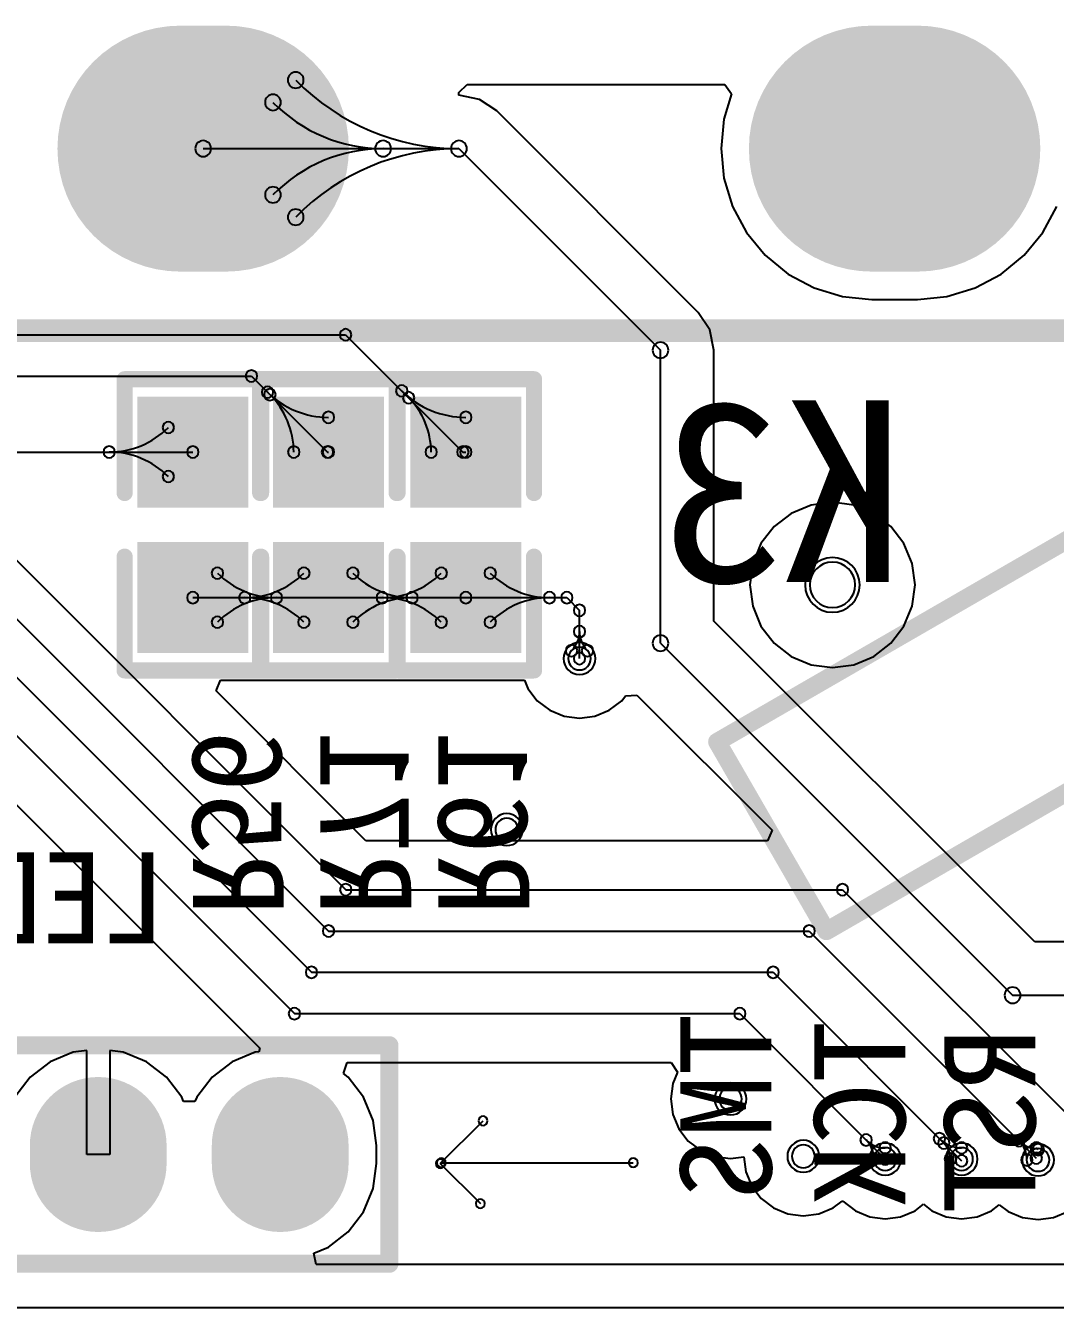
# Model space of a CAD drawing. Header units: inches. Extents: x 32166 to 34772, y 2386 to 4229.
# Drawn here: x 33752.3 to 33801.1, y 3073.3 to 3134.2 of the extents above; entities that cross this region are included whole.
import ezdxf

# ---------------------------------------------------------------- set-up
doc = ezdxf.new("R2010")
doc.units = ezdxf.units.IN
doc.header["$LTSCALE"] = 0.64311
doc.header["$MEASUREMENT"] = 0
for name, color, linetype in [('BOTTOMLAYER', 5, 'CONTINUOUS'), ('BOTTOMOVERLAY', 54, 'CONTINUOUS'), ('BOTTOMPASTE', 16, 'CONTINUOUS'), ('BOTTOMSOLDER', 6, 'CONTINUOUS'), ('KEEPOUTLAYER', 6, 'CONTINUOUS'), ('MULTILAYER', 9, 'CONTINUOUS')]:
    doc.layers.add(name, color=color, linetype=linetype)
doc.styles.get("Standard").update_dxf_attribs({"font": 'txt', "width": 0.8})

msp = doc.modelspace()

# ---------------------------------------------------------------- linework, layer by layer
at = {"layer": 'BOTTOMLAYER'}
for p, q in [((33772.828, 3131.003), (33773.216, 3131.391)), ((33772.828, 3130.877), (33772.828, 3131.003)), ((33773.216, 3131.391), (33785.448, 3131.391)), ((33785.774, 3130.951), (33785.408, 3129.742)), ((33785.448, 3131.391), (33785.774, 3130.951)), ((33773.798, 3130.684), (33772.828, 3130.877)), ((33774.619, 3130.135), (33773.798, 3130.684)), ((33784.187, 3120.568), (33774.619, 3130.135)), ((33785.408, 3129.742), (33785.27, 3128.344)), ((33760.68, 3128.344), (33772.828, 3128.344)), ((33772.828, 3128.344), (33782.396, 3118.777)), ((33785.27, 3128.344), (33785.408, 3126.947)), ((33785.408, 3126.947), (33785.815, 3125.604)), ((33785.815, 3125.604), (33786.477, 3124.365)), ((33800.548, 3124.365), (33801.21, 3125.604)), ((33786.477, 3124.365), (33787.368, 3123.28)), ((33799.657, 3123.28), (33800.548, 3124.365)), ((33787.368, 3123.28), (33788.453, 3122.389)), ((33798.572, 3122.389), (33799.657, 3123.28)), ((33788.453, 3122.389), (33789.692, 3121.727)), ((33797.333, 3121.727), (33798.572, 3122.389)), ((33789.692, 3121.727), (33791.035, 3121.32)), ((33791.035, 3121.32), (33792.433, 3121.182)), ((33792.433, 3121.182), (33794.593, 3121.182)), ((33794.593, 3121.182), (33795.99, 3121.32)), ((33795.99, 3121.32), (33797.333, 3121.727)), ((33784.736, 3119.746), (33784.187, 3120.568)), ((33748.531, 3119.507), (33767.446, 3119.507)), ((33767.446, 3119.507), (33773.015, 3113.939)), ((33784.929, 3118.777), (33784.736, 3119.746)), ((33782.396, 3104.866), (33782.396, 3118.777)), ((33784.929, 3105.915), (33784.929, 3118.777)), ((33738.665, 3117.546), (33762.971, 3117.546)), ((33762.971, 3117.546), (33766.578, 3113.939)), ((33734.198, 3113.939), (33760.191, 3113.939)), ((33766.578, 3113.939), (33766.628, 3113.939)), ((33773.015, 3113.939), (33773.151, 3113.939)), ((33748.631, 3111.977), (33767.449, 3093.159)), ((33789.546, 3111.419), (33788.6, 3111.027)), ((33790.561, 3111.553), (33789.546, 3111.419)), ((33791.576, 3111.419), (33790.561, 3111.553)), ((33792.521, 3111.027), (33791.576, 3111.419)), ((33788.6, 3111.027), (33787.788, 3110.404)), ((33793.334, 3110.404), (33792.521, 3111.027)), ((33787.788, 3110.404), (33787.165, 3109.592)), ((33793.957, 3109.592), (33793.334, 3110.404)), ((33747.818, 3110.016), (33766.636, 3091.198)), ((33787.165, 3109.592), (33786.773, 3108.646)), ((33794.349, 3108.646), (33793.957, 3109.592)), ((33786.773, 3108.646), (33786.639, 3107.631)), ((33794.482, 3107.631), (33794.349, 3108.646)), ((33747.006, 3108.055), (33765.824, 3089.237)), ((33786.639, 3107.631), (33786.773, 3106.616)), ((33794.349, 3106.616), (33794.482, 3107.631)), ((33760.191, 3107.027), (33773.151, 3107.027)), ((33773.151, 3107.027), (33777.946, 3107.027)), ((33777.946, 3107.027), (33778.551, 3106.422)), ((33786.773, 3106.616), (33787.165, 3105.671)), ((33793.957, 3105.671), (33794.349, 3106.616)), ((33746.194, 3106.093), (33765.012, 3087.276)), ((33778.551, 3104.133), (33778.551, 3106.422)), ((33800.163, 3090.681), (33784.929, 3105.915)), ((33787.165, 3105.671), (33787.788, 3104.858)), ((33793.334, 3104.858), (33793.957, 3105.671)), ((33782.396, 3104.866), (33799.114, 3088.148)), ((33787.788, 3104.858), (33788.6, 3104.235)), ((33792.521, 3104.235), (33793.334, 3104.858)), ((33788.6, 3104.235), (33789.546, 3103.843)), ((33791.576, 3103.843), (33792.521, 3104.235)), ((33745.232, 3103.772), (33763.37, 3085.634)), ((33789.546, 3103.843), (33790.561, 3103.71)), ((33790.561, 3103.71), (33791.576, 3103.843)), ((33761.294, 3102.597), (33761.504, 3103.104)), ((33761.504, 3103.104), (33769.229, 3103.104)), ((33769.229, 3103.104), (33769.229, 3103.104)), ((33769.229, 3103.104), (33775.936, 3103.104)), ((33775.936, 3103.104), (33776.097, 3102.716)), ((33768.41, 3095.481), (33761.294, 3102.597)), ((33776.097, 3102.716), (33776.547, 3102.129)), ((33780.553, 3102.129), (33780.733, 3102.364)), ((33780.733, 3102.364), (33781.28, 3102.4)), ((33781.28, 3102.4), (33787.693, 3095.987)), ((33776.547, 3102.129), (33777.134, 3101.679)), ((33779.966, 3101.679), (33780.553, 3102.129)), ((33777.134, 3101.679), (33777.817, 3101.396)), ((33777.817, 3101.396), (33778.55, 3101.3)), ((33778.55, 3101.3), (33779.283, 3101.396)), ((33779.283, 3101.396), (33779.966, 3101.679)), ((33787.693, 3095.987), (33787.483, 3095.481)), ((33787.483, 3095.481), (33768.41, 3095.481)), ((33767.449, 3093.159), (33791.036, 3093.159)), ((33791.036, 3093.159), (33803.866, 3080.329)), ((33766.636, 3091.198), (33789.454, 3091.198)), ((33789.454, 3091.198), (33800.238, 3080.414)), ((33825.755, 3090.681), (33800.163, 3090.681)), ((33765.824, 3089.237), (33787.743, 3089.237)), ((33787.743, 3089.237), (33796.694, 3080.286)), ((33799.114, 3088.148), (33826.978, 3088.148)), ((33765.012, 3087.276), (33786.162, 3087.276)), ((33786.162, 3087.276), (33793.065, 3080.372)), ((33754.514, 3085.439), (33753.411, 3084.982)), ((33755.15, 3085.523), (33754.514, 3085.439)), ((33755.15, 3080.587), (33755.15, 3085.523)), ((33756.882, 3085.439), (33756.247, 3085.523)), ((33756.247, 3085.523), (33756.247, 3080.587)), ((33757.986, 3084.982), (33756.882, 3085.439)), ((33763.154, 3085.439), (33762.051, 3084.982)), ((33763.33, 3085.463), (33763.154, 3085.439)), ((33763.37, 3085.634), (33763.33, 3085.463)), ((33753.411, 3084.982), (33752.463, 3084.255)), ((33758.933, 3084.255), (33757.986, 3084.982)), ((33762.051, 3084.982), (33761.103, 3084.255)), ((33767.34, 3084.435), (33767.516, 3084.954)), ((33767.516, 3084.954), (33782.904, 3084.954)), ((33782.904, 3084.954), (33783.209, 3084.498)), ((33752.463, 3084.255), (33751.736, 3083.308)), ((33759.661, 3083.308), (33758.933, 3084.255)), ((33761.103, 3084.255), (33760.376, 3083.308)), ((33767.573, 3084.255), (33767.34, 3084.435)), ((33768.301, 3083.308), (33767.573, 3084.255)), ((33783.209, 3084.498), (33782.985, 3083.957)), ((33782.985, 3083.957), (33782.888, 3083.224)), ((33759.744, 3083.106), (33759.661, 3083.308)), ((33760.293, 3083.106), (33759.744, 3083.106)), ((33760.376, 3083.308), (33760.293, 3083.106)), ((33768.758, 3082.204), (33768.301, 3083.308)), ((33782.888, 3083.224), (33782.985, 3082.491)), ((33782.985, 3082.491), (33783.268, 3081.808)), ((33768.913, 3081.02), (33768.758, 3082.204)), ((33783.268, 3081.808), (33783.718, 3081.221)), ((33768.913, 3080.156), (33768.913, 3081.02)), ((33783.718, 3081.221), (33784.304, 3080.771)), ((33756.247, 3080.587), (33755.15, 3080.587)), ((33784.304, 3080.771), (33784.987, 3080.488)), ((33784.987, 3080.488), (33785.721, 3080.391)), ((33785.721, 3080.391), (33786.35, 3080.474)), ((33786.35, 3080.474), (33786.443, 3079.769)), ((33800.238, 3080.903), (33800.323, 3080.818)), ((33768.758, 3078.972), (33768.913, 3080.156)), ((33786.443, 3079.769), (33786.726, 3079.086)), ((33768.301, 3077.869), (33768.758, 3078.972)), ((33786.726, 3079.086), (33787.176, 3078.499)), ((33787.176, 3078.499), (33787.762, 3078.049)), ((33787.762, 3078.049), (33788.445, 3077.766)), ((33789.911, 3077.766), (33790.594, 3078.049)), ((33790.594, 3078.049), (33791.019, 3078.375)), ((33791.019, 3078.375), (33791.062, 3078.369)), ((33791.062, 3078.369), (33791.649, 3077.919)), ((33794.481, 3077.919), (33794.88, 3078.225)), ((33794.88, 3078.225), (33795.278, 3077.919)), ((33798.11, 3077.919), (33798.48, 3078.203)), ((33798.48, 3078.203), (33798.907, 3077.876)), ((33767.573, 3076.921), (33768.301, 3077.869)), ((33788.445, 3077.766), (33789.178, 3077.67)), ((33789.178, 3077.67), (33789.911, 3077.766)), ((33791.649, 3077.919), (33792.332, 3077.636)), ((33792.332, 3077.636), (33793.065, 3077.54)), ((33793.065, 3077.54), (33793.798, 3077.636)), ((33793.798, 3077.636), (33794.481, 3077.919)), ((33795.278, 3077.919), (33795.961, 3077.636)), ((33795.961, 3077.636), (33796.694, 3077.54)), ((33796.694, 3077.54), (33797.427, 3077.636)), ((33797.427, 3077.636), (33798.11, 3077.919)), ((33798.907, 3077.876), (33799.59, 3077.593)), ((33799.59, 3077.593), (33800.323, 3077.497)), ((33800.323, 3077.497), (33801.056, 3077.593)), ((33801.056, 3077.593), (33801.739, 3077.876)), ((33766.626, 3076.194), (33767.573, 3076.921)), ((33765.941, 3075.91), (33766.626, 3076.194)), ((33766.048, 3075.372), (33765.941, 3075.91)), ((33852.207, 3075.372), (33766.048, 3075.372))]:
    msp.add_line(p, q, dxfattribs=at)
for points, const_width in [([(33759.6, 3128.344), (33761.76, 3128.344)], 10.8), ([(33792.433, 3128.344), (33794.593, 3128.344)], 10.8), ([(33755.698, 3081.02), (33755.698, 3080.156)], 5.616), ([(33764.338, 3081.02), (33764.338, 3080.156)], 5.616)]:
    msp.add_lwpolyline(points, dxfattribs=dict(at, const_width=const_width))
for points, const_width in [([(33762.3, 3128.344, 1), (33756.9, 3128.344, 1)], 5.4), ([(33764.46, 3128.344, 1), (33759.06, 3128.344, 1)], 5.4), ([(33795.133, 3128.344, 1), (33789.733, 3128.344, 1)], 5.4), ([(33797.293, 3128.344, 1), (33791.893, 3128.344, 1)], 5.4), ([(33757.102, 3081.02, 1), (33754.294, 3081.02, 1)], 2.808), ([(33765.742, 3081.02, 1), (33762.934, 3081.02, 1)], 2.808), ([(33757.102, 3080.156, 1), (33754.294, 3080.156, 1)], 2.808), ([(33765.742, 3080.156, 1), (33762.934, 3080.156, 1)], 2.808)]:
    msp.add_lwpolyline(points, format="xyb", close=True, dxfattribs=dict(at, const_width=const_width))
for centre, radius, start, end in [((33765.074, 3131.598), 0.378, 0, 180), ((33765.074, 3131.598), 0.378, 0, 180), ((33765.074, 3131.598), 0.378, 180, 0), ((33765.074, 3131.598), 0.378, 180, 0), ((33772.828, 3139.21), 10.866, 224.47299, 269.99999), ((33772.828, 3139.21), 10.866, 224.47299, 269.99999), ((33763.995, 3130.539), 0.378, 0, 180), ((33763.995, 3130.539), 0.378, 0, 180), ((33763.995, 3130.539), 0.378, 180, 0), ((33763.995, 3130.539), 0.378, 180, 0), ((33769.225, 3135.672), 7.328, 224.47303, 270.00003), ((33769.225, 3135.672), 7.328, 224.47303, 270.00003), ((33760.68, 3128.344), 0.378, 0, 180), ((33769.225, 3128.344), 0.378, 0, 180), ((33769.225, 3128.344), 0.378, 0, 180), ((33769.225, 3128.344), 0.378, 0, 180), ((33769.225, 3128.344), 0.378, 0, 180), ((33772.828, 3128.344), 0.378, 0, 180), ((33772.828, 3128.344), 0.378, 0, 180), ((33772.828, 3128.344), 0.378, 0, 180), ((33772.828, 3128.344), 0.378, 0, 180), ((33772.828, 3128.344), 0.378, 0, 180), ((33772.828, 3128.344), 0.378, 0, 180), ((33760.68, 3128.344), 0.378, 180, 0), ((33769.225, 3121.016), 7.328, 89.99997, 135.52697), ((33769.225, 3121.016), 7.328, 89.99997, 135.52697), ((33772.828, 3117.479), 10.866, 90.00001, 135.52701), ((33772.828, 3117.479), 10.866, 90.00001, 135.52701), ((33769.225, 3128.344), 0.378, 180, 0), ((33769.225, 3128.344), 0.378, 180, 0), ((33769.225, 3128.344), 0.378, 180, 0), ((33769.225, 3128.344), 0.378, 180, 0), ((33772.828, 3128.344), 0.378, 180, 0), ((33772.828, 3128.344), 0.378, 180, 0), ((33772.828, 3128.344), 0.378, 180, 0), ((33772.828, 3128.344), 0.378, 180, 0), ((33772.828, 3128.344), 0.378, 180, 0), ((33772.828, 3128.344), 0.378, 180, 0), ((33763.995, 3126.15), 0.378, 0, 180), ((33763.995, 3126.15), 0.378, 0, 180), ((33763.995, 3126.15), 0.378, 180, 0), ((33763.995, 3126.15), 0.378, 180, 0), ((33765.074, 3125.091), 0.378, 0, 180), ((33765.074, 3125.091), 0.378, 0, 180), ((33765.074, 3125.091), 0.378, 180, 0), ((33765.074, 3125.091), 0.378, 180, 0), ((33767.446, 3119.507), 0.274, 0, 180), ((33767.446, 3119.507), 0.274, 0, 180), ((33767.446, 3119.507), 0.274, 180, 0), ((33767.446, 3119.507), 0.274, 180, 0), ((33782.396, 3118.777), 0.378, 0, 180), ((33782.396, 3118.777), 0.378, 0, 180), ((33782.396, 3118.777), 0.378, 180, 0), ((33782.396, 3118.777), 0.378, 180, 0), ((33762.971, 3117.546), 0.274, 0, 180), ((33762.971, 3117.546), 0.274, 0, 180), ((33762.971, 3117.546), 0.274, 180, 0), ((33762.971, 3117.546), 0.274, 180, 0), ((33763.733, 3116.784), 0.274, 0, 180), ((33763.733, 3116.784), 0.274, 0, 180), ((33763.853, 3116.663), 0.274, 0, 180), ((33763.853, 3116.663), 0.274, 0, 180), ((33770.109, 3116.845), 0.274, 0, 180), ((33770.109, 3116.845), 0.274, 0, 180), ((33763.733, 3116.784), 0.274, 180, 0), ((33763.733, 3116.784), 0.274, 180, 0), ((33763.853, 3116.663), 0.274, 180, 0), ((33763.853, 3116.663), 0.274, 180, 0), ((33766.628, 3119.679), 4.094, 224.99988, 269.99988), ((33766.628, 3119.679), 4.094, 224.99988, 269.99988), ((33761.129, 3113.939), 3.853, 359.99987, 44.99987), ((33761.129, 3113.939), 3.853, 359.99987, 44.99987), ((33770.109, 3116.845), 0.274, 180, 0), ((33770.109, 3116.845), 0.274, 180, 0), ((33773.151, 3119.887), 4.303, 225.00001, 270.00001), ((33773.151, 3119.887), 4.303, 225.00001, 270.00001), ((33770.438, 3116.516), 0.274, 0, 180), ((33770.438, 3116.516), 0.274, 0, 180), ((33770.438, 3116.516), 0.274, 180, 0), ((33770.438, 3116.516), 0.274, 180, 0), ((33767.861, 3113.939), 3.644, 0.00001, 45.00001), ((33767.861, 3113.939), 3.644, 0.00001, 45.00001), ((33766.628, 3115.584), 0.274, 0, 180), ((33766.628, 3115.584), 0.274, 0, 180), ((33773.151, 3115.584), 0.274, 0, 180), ((33773.151, 3115.584), 0.274, 0, 180), ((33756.217, 3117.912), 3.974, 270, 315), ((33756.217, 3117.912), 3.974, 270, 315), ((33759.027, 3115.102), 0.274, 0, 180), ((33759.027, 3115.102), 0.274, 0, 180), ((33759.027, 3115.102), 0.274, 180, 0), ((33759.027, 3115.102), 0.274, 180, 0), ((33766.628, 3115.584), 0.274, 180, 0), ((33766.628, 3115.584), 0.274, 180, 0), ((33773.151, 3115.584), 0.274, 180, 0), ((33773.151, 3115.584), 0.274, 180, 0), ((33756.217, 3113.939), 0.274, 0, 180), ((33756.217, 3113.939), 0.274, 0, 180), ((33756.217, 3113.939), 0.274, 0, 180), ((33756.217, 3113.939), 0.274, 0, 180), ((33756.217, 3113.939), 0.274, 180, 0), ((33756.217, 3113.939), 0.274, 180, 0), ((33756.217, 3113.939), 0.274, 180, 0), ((33756.217, 3113.939), 0.274, 180, 0), ((33756.217, 3109.965), 3.974, 45, 90), ((33756.217, 3109.965), 3.974, 45, 90), ((33760.191, 3113.939), 0.274, 0, 180), ((33760.191, 3113.939), 0.274, 180, 0), ((33764.982, 3113.939), 0.274, 0, 180), ((33764.982, 3113.939), 0.274, 0, 180), ((33764.982, 3113.939), 0.274, 180, 0), ((33764.982, 3113.939), 0.274, 180, 0), ((33766.578, 3113.939), 0.274, 0, 180), ((33766.578, 3113.939), 0.274, 0, 180), ((33766.578, 3113.939), 0.274, 180, 0), ((33766.578, 3113.939), 0.274, 180, 0), ((33766.628, 3113.939), 0.274, 0, 180), ((33766.628, 3113.939), 0.274, 180, 0), ((33771.505, 3113.939), 0.274, 0, 180), ((33771.505, 3113.939), 0.274, 0, 180), ((33771.505, 3113.939), 0.274, 180, 0), ((33771.505, 3113.939), 0.274, 180, 0), ((33773.015, 3113.939), 0.274, 0, 180), ((33773.015, 3113.939), 0.274, 0, 180), ((33773.015, 3113.939), 0.274, 180, 0), ((33773.015, 3113.939), 0.274, 180, 0), ((33773.151, 3113.939), 0.274, 0, 180), ((33773.151, 3113.939), 0.274, 180, 0), ((33759.027, 3112.775), 0.274, 0, 180), ((33759.027, 3112.775), 0.274, 0, 180), ((33759.027, 3112.775), 0.274, 180, 0), ((33759.027, 3112.775), 0.274, 180, 0), ((33761.355, 3108.19), 0.274, 0, 180), ((33761.355, 3108.19), 0.274, 0, 180), ((33765.464, 3108.19), 0.274, 0, 180), ((33765.464, 3108.19), 0.274, 0, 180), ((33767.792, 3108.19), 0.274, 0, 180), ((33767.792, 3108.19), 0.274, 0, 180), ((33771.987, 3108.19), 0.274, 0, 180), ((33771.987, 3108.19), 0.274, 0, 180), ((33774.315, 3108.19), 0.274, 0, 180), ((33774.315, 3108.19), 0.274, 0, 180), ((33790.561, 3107.631), 1.08, 0, 180), ((33761.355, 3108.19), 0.274, 180, 0), ((33761.355, 3108.19), 0.274, 180, 0), ((33764.165, 3111), 3.974, 224.99997, 269.99997), ((33764.165, 3111), 3.974, 224.99997, 269.99997), ((33762.654, 3111), 3.974, 270.00008, 315.00008), ((33762.654, 3111), 3.974, 270.00008, 315.00008), ((33765.464, 3108.19), 0.274, 180, 0), ((33765.464, 3108.19), 0.274, 180, 0), ((33767.792, 3108.19), 0.274, 180, 0), ((33767.792, 3108.19), 0.274, 180, 0), ((33770.601, 3111), 3.974, 224.99992, 269.99992), ((33770.601, 3111), 3.974, 224.99992, 269.99992), ((33769.178, 3111), 3.974, 270, 315), ((33769.178, 3111), 3.974, 270, 315), ((33771.987, 3108.19), 0.274, 180, 0), ((33771.987, 3108.19), 0.274, 180, 0), ((33774.315, 3108.19), 0.274, 180, 0), ((33774.315, 3108.19), 0.274, 180, 0), ((33777.125, 3111), 3.974, 225, 270), ((33777.125, 3111), 3.974, 225, 270), ((33760.191, 3107.027), 0.274, 0, 180), ((33762.654, 3107.027), 0.274, 0, 180), ((33762.654, 3107.027), 0.274, 0, 180), ((33762.654, 3107.027), 0.274, 0, 180), ((33762.654, 3107.027), 0.274, 0, 180), ((33764.165, 3107.027), 0.274, 0, 180), ((33764.165, 3107.027), 0.274, 0, 180), ((33764.165, 3107.027), 0.274, 0, 180), ((33764.165, 3107.027), 0.274, 0, 180), ((33769.178, 3107.027), 0.274, 0, 180), ((33769.178, 3107.027), 0.274, 0, 180), ((33769.178, 3107.027), 0.274, 0, 180), ((33769.178, 3107.027), 0.274, 0, 180), ((33770.601, 3107.027), 0.274, 0, 180), ((33770.601, 3107.027), 0.274, 0, 180), ((33770.601, 3107.027), 0.274, 0, 180), ((33770.601, 3107.027), 0.274, 0, 180), ((33773.151, 3107.027), 0.274, 0, 180), ((33773.151, 3107.027), 0.274, 0, 180), ((33777.125, 3107.027), 0.274, 0, 180), ((33777.125, 3107.027), 0.274, 0, 180), ((33777.125, 3107.027), 0.274, 0, 180), ((33777.125, 3107.027), 0.274, 0, 180), ((33777.946, 3107.027), 0.274, 0, 180), ((33777.946, 3107.027), 0.274, 0, 180), ((33790.561, 3107.631), 1.08, 180, 0), ((33760.191, 3107.027), 0.274, 180, 0), ((33764.165, 3103.053), 3.974, 89.99997, 134.99997), ((33764.165, 3103.053), 3.974, 89.99997, 134.99997), ((33762.654, 3107.027), 0.274, 180, 0), ((33762.654, 3107.027), 0.274, 180, 0), ((33762.654, 3107.027), 0.274, 180, 0), ((33762.654, 3107.027), 0.274, 180, 0), ((33762.654, 3103.053), 3.974, 45.00008, 90.00008), ((33762.654, 3103.053), 3.974, 45.00008, 90.00008), ((33764.165, 3107.027), 0.274, 180, 0), ((33764.165, 3107.027), 0.274, 180, 0), ((33764.165, 3107.027), 0.274, 180, 0), ((33764.165, 3107.027), 0.274, 180, 0), ((33770.601, 3103.053), 3.974, 89.99992, 134.99992), ((33770.601, 3103.053), 3.974, 89.99992, 134.99992), ((33769.178, 3107.027), 0.274, 180, 0), ((33769.178, 3107.027), 0.274, 180, 0), ((33769.178, 3107.027), 0.274, 180, 0), ((33769.178, 3107.027), 0.274, 180, 0), ((33769.178, 3103.053), 3.974, 45, 90), ((33769.178, 3103.053), 3.974, 45, 90), ((33770.601, 3107.027), 0.274, 180, 0), ((33770.601, 3107.027), 0.274, 180, 0), ((33770.601, 3107.027), 0.274, 180, 0), ((33770.601, 3107.027), 0.274, 180, 0), ((33773.151, 3107.027), 0.274, 180, 0), ((33773.151, 3107.027), 0.274, 180, 0), ((33777.125, 3103.053), 3.974, 90, 135), ((33777.125, 3103.053), 3.974, 90, 135), ((33777.125, 3107.027), 0.274, 180, 0), ((33777.125, 3107.027), 0.274, 180, 0), ((33777.125, 3107.027), 0.274, 180, 0), ((33777.125, 3107.027), 0.274, 180, 0), ((33777.946, 3107.027), 0.274, 180, 0), ((33777.946, 3107.027), 0.274, 180, 0), ((33778.551, 3106.422), 0.274, 0, 180), ((33778.551, 3106.422), 0.274, 0, 180), ((33761.355, 3105.863), 0.274, 0, 180), ((33761.355, 3105.863), 0.274, 0, 180), ((33765.464, 3105.863), 0.274, 0, 180), ((33765.464, 3105.863), 0.274, 0, 180), ((33767.792, 3105.863), 0.274, 0, 180), ((33767.792, 3105.863), 0.274, 0, 180), ((33771.987, 3105.863), 0.274, 0, 180), ((33771.987, 3105.863), 0.274, 0, 180), ((33774.315, 3105.863), 0.274, 0, 180), ((33774.315, 3105.863), 0.274, 0, 180), ((33778.551, 3106.422), 0.274, 180, 0), ((33778.551, 3106.422), 0.274, 180, 0), ((33761.355, 3105.863), 0.274, 180, 0), ((33761.355, 3105.863), 0.274, 180, 0), ((33765.464, 3105.863), 0.274, 180, 0), ((33765.464, 3105.863), 0.274, 180, 0), ((33767.792, 3105.863), 0.274, 180, 0), ((33767.792, 3105.863), 0.274, 180, 0), ((33771.987, 3105.863), 0.274, 180, 0), ((33771.987, 3105.863), 0.274, 180, 0), ((33774.315, 3105.863), 0.274, 180, 0), ((33774.315, 3105.863), 0.274, 180, 0), ((33777.264, 3105.418), 1.287, 314.99982, 359.99982), ((33777.264, 3105.418), 1.287, 314.99982, 359.99982), ((33778.551, 3105.418), 0.274, 0, 180), ((33778.551, 3105.418), 0.274, 0, 180), ((33778.551, 3105.412), 0.274, 0, 180), ((33778.551, 3105.412), 0.274, 0, 180), ((33778.551, 3105.418), 0.274, 180, 0), ((33778.551, 3105.418), 0.274, 180, 0), ((33778.551, 3105.412), 0.274, 180, 0), ((33778.551, 3105.412), 0.274, 180, 0), ((33779.83, 3105.412), 1.279, 180.00031, 225.00031), ((33779.83, 3105.412), 1.279, 180.00031, 225.00031), ((33778.174, 3104.508), 0.274, 0, 180), ((33778.174, 3104.508), 0.274, 0, 180), ((33778.926, 3104.508), 0.274, 0, 180), ((33778.926, 3104.508), 0.274, 0, 180), ((33782.396, 3104.866), 0.378, 0, 180), ((33782.396, 3104.866), 0.378, 0, 180), ((33782.396, 3104.866), 0.378, 180, 0), ((33782.396, 3104.866), 0.378, 180, 0), ((33778.174, 3104.508), 0.274, 180, 0), ((33778.174, 3104.508), 0.274, 180, 0), ((33778.55, 3104.132), 0.54, 0, 180), ((33778.55, 3104.132), 0.54, 180, 0), ((33778.551, 3104.133), 0.274, 0, 180), ((33778.551, 3104.133), 0.274, 180, 0), ((33778.926, 3104.508), 0.274, 180, 0), ((33778.926, 3104.508), 0.274, 180, 0), ((33775.095, 3096.011), 0.54, 0, 180), ((33775.095, 3096.011), 0.54, 180, 0), ((33767.449, 3093.159), 0.274, 0, 180), ((33767.449, 3093.159), 0.274, 0, 180), ((33791.036, 3093.159), 0.274, 0, 180), ((33791.036, 3093.159), 0.274, 0, 180), ((33767.449, 3093.159), 0.274, 180, 0), ((33767.449, 3093.159), 0.274, 180, 0), ((33791.036, 3093.159), 0.274, 180, 0), ((33791.036, 3093.159), 0.274, 180, 0), ((33766.636, 3091.198), 0.274, 0, 180), ((33766.636, 3091.198), 0.274, 0, 180), ((33789.454, 3091.198), 0.274, 0, 180), ((33789.454, 3091.198), 0.274, 0, 180), ((33766.636, 3091.198), 0.274, 180, 0), ((33766.636, 3091.198), 0.274, 180, 0), ((33789.454, 3091.198), 0.274, 180, 0), ((33789.454, 3091.198), 0.274, 180, 0), ((33765.824, 3089.237), 0.274, 0, 180), ((33765.824, 3089.237), 0.274, 0, 180), ((33787.743, 3089.237), 0.274, 0, 180), ((33787.743, 3089.237), 0.274, 0, 180), ((33765.824, 3089.237), 0.274, 180, 0), ((33765.824, 3089.237), 0.274, 180, 0), ((33787.743, 3089.237), 0.274, 180, 0), ((33787.743, 3089.237), 0.274, 180, 0), ((33799.114, 3088.148), 0.378, 0, 180), ((33799.114, 3088.148), 0.378, 0, 180), ((33799.114, 3088.148), 0.378, 180, 0), ((33799.114, 3088.148), 0.378, 180, 0), ((33765.012, 3087.276), 0.274, 0, 180), ((33765.012, 3087.276), 0.274, 0, 180), ((33765.012, 3087.276), 0.274, 180, 0), ((33765.012, 3087.276), 0.274, 180, 0), ((33786.162, 3087.276), 0.274, 0, 180), ((33786.162, 3087.276), 0.274, 0, 180), ((33786.162, 3087.276), 0.274, 180, 0), ((33786.162, 3087.276), 0.274, 180, 0), ((33785.721, 3083.224), 0.54, 0, 180), ((33785.721, 3083.224), 0.54, 180, 0), ((33795.639, 3081.34), 0.274, 0, 180), ((33795.639, 3081.34), 0.274, 0, 180), ((33789.178, 3080.502), 0.54, 0, 180), ((33792.158, 3081.279), 0.274, 0, 180), ((33792.158, 3081.279), 0.274, 0, 180), ((33792.158, 3081.279), 0.274, 0, 180), ((33792.158, 3081.279), 0.274, 0, 180), ((33792.158, 3081.279), 0.274, 180, 0), ((33792.158, 3081.279), 0.274, 180, 0), ((33792.158, 3081.279), 0.274, 180, 0), ((33792.158, 3081.279), 0.274, 180, 0), ((33791.251, 3080.372), 1.283, 0.00037, 45.00037), ((33793.065, 3082.186), 1.283, 224.99963, 269.99963), ((33793.065, 3082.186), 1.283, 224.99963, 269.99963), ((33791.251, 3080.372), 1.283, 0.00037, 45.00037), ((33793.065, 3080.903), 0.274, 0, 180), ((33793.065, 3080.903), 0.274, 0, 180), ((33795.639, 3081.34), 0.274, 180, 0), ((33795.639, 3081.34), 0.274, 180, 0), ((33795.848, 3081.132), 0.274, 0, 180), ((33795.848, 3081.132), 0.274, 0, 180), ((33795.848, 3081.132), 0.274, 180, 0), ((33795.848, 3081.132), 0.274, 180, 0), ((33796.694, 3082.395), 1.491, 225.00033, 270.00033), ((33796.694, 3082.395), 1.491, 225.00033, 270.00033), ((33795.088, 3080.372), 1.074, 0.00005, 45.00005), ((33795.088, 3080.372), 1.074, 0.00005, 45.00005), ((33796.694, 3080.903), 0.274, 0, 180), ((33796.694, 3080.903), 0.274, 0, 180), ((33799.416, 3081.236), 0.274, 0, 180), ((33799.416, 3081.236), 0.274, 0, 180), ((33799.416, 3081.236), 0.274, 0, 180), ((33799.416, 3081.236), 0.274, 0, 180), ((33799.416, 3081.236), 0.274, 180, 0), ((33799.416, 3081.236), 0.274, 180, 0), ((33799.416, 3081.236), 0.274, 180, 0), ((33799.416, 3081.236), 0.274, 180, 0), ((33798.509, 3080.329), 1.283, 0.00037, 45.00037), ((33800.323, 3082.143), 1.283, 224.99963, 269.99963), ((33800.323, 3082.143), 1.283, 224.99963, 269.99963), ((33798.509, 3080.329), 1.283, 0.00037, 45.00037), ((33800.238, 3080.903), 0.274, 0, 180), ((33800.323, 3080.86), 0.274, 0, 180), ((33800.323, 3080.86), 0.274, 0, 180), ((33800.323, 3080.818), 0.274, 0, 180), ((33789.178, 3080.502), 0.54, 180, 0), ((33792.534, 3080.372), 0.274, 0, 180), ((33792.534, 3080.372), 0.274, 0, 180), ((33793.065, 3080.372), 0.54, 0, 180), ((33793.065, 3080.903), 0.274, 180, 0), ((33793.065, 3080.903), 0.274, 180, 0), ((33793.065, 3080.372), 0.274, 0, 180), ((33796.163, 3080.372), 0.274, 0, 180), ((33796.163, 3080.372), 0.274, 0, 180), ((33796.694, 3080.372), 0.54, 0, 180), ((33796.694, 3080.903), 0.274, 180, 0), ((33796.694, 3080.903), 0.274, 180, 0), ((33796.694, 3080.286), 0.274, 0, 180), ((33799.791, 3080.329), 0.274, 0, 180), ((33799.791, 3080.329), 0.274, 0, 180), ((33800.323, 3080.329), 0.54, 0, 180), ((33800.238, 3080.903), 0.274, 180, 0), ((33800.238, 3080.414), 0.274, 0, 180), ((33800.238, 3080.414), 0.274, 180, 0), ((33800.323, 3080.86), 0.274, 180, 0), ((33800.323, 3080.86), 0.274, 180, 0), ((33800.323, 3080.818), 0.274, 180, 0), ((33792.534, 3080.372), 0.274, 180, 0), ((33792.534, 3080.372), 0.274, 180, 0), ((33793.065, 3080.372), 0.54, 180, 0), ((33793.065, 3080.372), 0.274, 180, 0), ((33796.163, 3080.372), 0.274, 180, 0), ((33796.163, 3080.372), 0.274, 180, 0), ((33796.694, 3080.372), 0.54, 180, 0), ((33796.694, 3080.286), 0.274, 180, 0), ((33799.791, 3080.329), 0.274, 180, 0), ((33799.791, 3080.329), 0.274, 180, 0), ((33800.323, 3080.329), 0.54, 180, 0)]:
    msp.add_arc(centre, radius, start, end, dxfattribs=at)
for points in [[(33762.386, 3111.744), (33762.386, 3116.133), (33757.997, 3111.744), (33757.997, 3116.133)], [(33768.822, 3111.744), (33768.822, 3116.133), (33764.433, 3111.744), (33764.433, 3116.133)], [(33775.346, 3111.744), (33775.346, 3116.133), (33770.957, 3111.744), (33770.957, 3116.133)], [(33762.386, 3104.832), (33762.386, 3109.221), (33757.997, 3104.832), (33757.997, 3109.221)], [(33768.822, 3104.832), (33768.822, 3109.221), (33764.433, 3104.832), (33764.433, 3109.221)], [(33775.346, 3104.832), (33775.346, 3109.221), (33770.957, 3104.832), (33770.957, 3109.221)]]:
    msp.add_solid(points, dxfattribs=at)
at = {"layer": 'BOTTOMOVERLAY'}
for p, q in [((33771.942, 3080.156), (33773.972, 3082.186)), ((33771.942, 3080.156), (33773.842, 3078.255)), ((33771.985, 3080.199), (33781.1, 3080.199))]:
    msp.add_line(p, q, dxfattribs=at)
for points, const_width in [([(33785.091, 3100.176), (33835.523, 3129.293)], 0.864), ([(33790.275, 3091.197), (33840.707, 3120.314)], 0.864), ([(33749.016, 3119.704), (33805.176, 3119.704)], 1.08), ([(33756.951, 3117.395), (33763.431, 3117.395)], 0.768), ([(33756.951, 3111.995), (33756.951, 3117.395)], 0.768), ([(33763.388, 3117.395), (33769.868, 3117.395)], 0.768), ([(33763.388, 3111.995), (33763.388, 3117.395)], 0.768), ([(33763.431, 3111.995), (33763.431, 3117.395)], 0.768), ([(33769.868, 3111.995), (33769.868, 3117.395)], 0.768), ([(33769.911, 3117.395), (33776.391, 3117.395)], 0.768), ([(33769.911, 3111.995), (33769.911, 3117.395)], 0.768), ([(33776.391, 3111.995), (33776.391, 3117.395)], 0.768), ([(33756.951, 3103.571), (33756.951, 3108.971)], 0.768), ([(33763.388, 3103.571), (33763.388, 3108.971)], 0.768), ([(33763.431, 3103.571), (33763.431, 3108.971)], 0.768), ([(33769.868, 3103.571), (33769.868, 3108.971)], 0.768), ([(33769.911, 3103.571), (33769.911, 3108.971)], 0.768), ([(33776.391, 3103.571), (33776.391, 3108.971)], 0.768), ([(33756.951, 3103.571), (33763.431, 3103.571)], 0.768), ([(33763.388, 3103.571), (33769.868, 3103.571)], 0.768), ([(33769.911, 3103.571), (33776.391, 3103.571)], 0.768), ([(33785.091, 3100.176), (33790.275, 3091.197)], 0.864), ([(33725.223, 3085.772), (33769.522, 3085.772)], 0.864), ([(33769.522, 3075.404), (33769.522, 3085.772)], 0.864), ([(33725.223, 3075.404), (33769.522, 3075.404)], 0.864)]:
    msp.add_lwpolyline(points, dxfattribs=dict(at, const_width=const_width))
for points, const_width in [([(33757.143, 3117.395, 1), (33756.759, 3117.395, 1)], 0.384), ([(33757.143, 3117.395, 1), (33756.759, 3117.395, 1)], 0.384), ([(33763.58, 3117.395, 1), (33763.196, 3117.395, 1)], 0.384), ([(33763.58, 3117.395, 1), (33763.196, 3117.395, 1)], 0.384), ([(33763.623, 3117.395, 1), (33763.239, 3117.395, 1)], 0.384), ([(33763.623, 3117.395, 1), (33763.239, 3117.395, 1)], 0.384), ([(33770.06, 3117.395, 1), (33769.676, 3117.395, 1)], 0.384), ([(33770.06, 3117.395, 1), (33769.676, 3117.395, 1)], 0.384), ([(33770.103, 3117.395, 1), (33769.719, 3117.395, 1)], 0.384), ([(33770.103, 3117.395, 1), (33769.719, 3117.395, 1)], 0.384), ([(33776.583, 3117.395, 1), (33776.199, 3117.395, 1)], 0.384), ([(33776.583, 3117.395, 1), (33776.199, 3117.395, 1)], 0.384), ([(33757.143, 3111.995, 1), (33756.759, 3111.995, 1)], 0.384), ([(33763.58, 3111.995, 1), (33763.196, 3111.995, 1)], 0.384), ([(33763.623, 3111.995, 1), (33763.239, 3111.995, 1)], 0.384), ([(33770.06, 3111.995, 1), (33769.676, 3111.995, 1)], 0.384), ([(33770.103, 3111.995, 1), (33769.719, 3111.995, 1)], 0.384), ([(33776.583, 3111.995, 1), (33776.199, 3111.995, 1)], 0.384), ([(33757.143, 3108.971, 1), (33756.759, 3108.971, 1)], 0.384), ([(33763.58, 3108.971, 1), (33763.196, 3108.971, 1)], 0.384), ([(33763.623, 3108.971, 1), (33763.239, 3108.971, 1)], 0.384), ([(33770.06, 3108.971, 1), (33769.676, 3108.971, 1)], 0.384), ([(33770.103, 3108.971, 1), (33769.719, 3108.971, 1)], 0.384), ([(33776.583, 3108.971, 1), (33776.199, 3108.971, 1)], 0.384), ([(33757.143, 3103.571, 1), (33756.759, 3103.571, 1)], 0.384), ([(33757.143, 3103.571, 1), (33756.759, 3103.571, 1)], 0.384), ([(33763.58, 3103.571, 1), (33763.196, 3103.571, 1)], 0.384), ([(33763.58, 3103.571, 1), (33763.196, 3103.571, 1)], 0.384), ([(33763.623, 3103.571, 1), (33763.239, 3103.571, 1)], 0.384), ([(33763.623, 3103.571, 1), (33763.239, 3103.571, 1)], 0.384), ([(33770.06, 3103.571, 1), (33769.676, 3103.571, 1)], 0.384), ([(33770.06, 3103.571, 1), (33769.676, 3103.571, 1)], 0.384), ([(33770.103, 3103.571, 1), (33769.719, 3103.571, 1)], 0.384), ([(33770.103, 3103.571, 1), (33769.719, 3103.571, 1)], 0.384), ([(33776.583, 3103.571, 1), (33776.199, 3103.571, 1)], 0.384), ([(33776.583, 3103.571, 1), (33776.199, 3103.571, 1)], 0.384), ([(33784.983, 3100.363, 1), (33785.199, 3099.989, 1)], 0.432), ([(33784.983, 3100.363, 1), (33785.199, 3099.989, 1)], 0.432), ([(33790.167, 3091.384, 1), (33790.383, 3091.01, 1)], 0.432), ([(33790.167, 3091.384, 1), (33790.383, 3091.01, 1)], 0.432), ([(33769.738, 3085.772, 1), (33769.306, 3085.772, 1)], 0.432), ([(33769.738, 3085.772, 1), (33769.306, 3085.772, 1)], 0.432), ([(33769.738, 3075.404, 1), (33769.306, 3075.404, 1)], 0.432), ([(33769.738, 3075.404, 1), (33769.306, 3075.404, 1)], 0.432)]:
    msp.add_lwpolyline(points, format="xyb", close=True, dxfattribs=dict(at, const_width=const_width))
for centre, start, end in [((33773.972, 3082.186), 0, 180), ((33773.972, 3082.186), 180, 0), ((33771.985, 3080.199), 0, 180), ((33781.1, 3080.199), 0, 180), ((33771.942, 3080.156), 0, 180), ((33771.942, 3080.156), 0, 180), ((33771.942, 3080.156), 180, 0), ((33771.942, 3080.156), 180, 0), ((33771.985, 3080.199), 180, 0), ((33781.1, 3080.199), 180, 0), ((33773.842, 3078.255), 0, 180), ((33773.842, 3078.255), 180, 0)]:
    msp.add_arc(centre, 0.216, start, end, dxfattribs=at)
at = {"layer": 'BOTTOMPASTE'}
for points in [[(33762.386, 3111.744), (33762.386, 3116.133), (33757.997, 3111.744), (33757.997, 3116.133)], [(33768.822, 3111.744), (33768.822, 3116.133), (33764.433, 3111.744), (33764.433, 3116.133)], [(33775.346, 3111.744), (33775.346, 3116.133), (33770.957, 3111.744), (33770.957, 3116.133)], [(33762.386, 3104.832), (33762.386, 3109.221), (33757.997, 3104.832), (33757.997, 3109.221)], [(33768.822, 3104.832), (33768.822, 3109.221), (33764.433, 3104.832), (33764.433, 3109.221)], [(33775.346, 3104.832), (33775.346, 3109.221), (33770.957, 3104.832), (33770.957, 3109.221)]]:
    msp.add_solid(points, dxfattribs=at)
at = {"layer": 'BOTTOMSOLDER'}
for points, const_width in [([(33759.6, 3128.344), (33761.76, 3128.344)], 11.678), ([(33792.433, 3128.344), (33794.593, 3128.344)], 11.678), ([(33755.698, 3081.02), (33755.698, 3080.156)], 6.494), ([(33764.338, 3081.02), (33764.338, 3080.156)], 6.494)]:
    msp.add_lwpolyline(points, dxfattribs=dict(at, const_width=const_width))
for points, const_width in [([(33762.52, 3128.344, 1), (33756.681, 3128.344, 1)], 5.839), ([(33764.68, 3128.344, 1), (33758.841, 3128.344, 1)], 5.839), ([(33795.352, 3128.344, 1), (33789.513, 3128.344, 1)], 5.839), ([(33797.512, 3128.344, 1), (33791.673, 3128.344, 1)], 5.839), ([(33757.322, 3081.02, 1), (33754.075, 3081.02, 1)], 3.247), ([(33765.962, 3081.02, 1), (33762.715, 3081.02, 1)], 3.247), ([(33757.322, 3080.156, 1), (33754.075, 3080.156, 1)], 3.247), ([(33765.962, 3080.156, 1), (33762.715, 3080.156, 1)], 3.247)]:
    msp.add_lwpolyline(points, format="xyb", close=True, dxfattribs=dict(at, const_width=const_width))
for centre, radius, start, end in [((33790.561, 3107.631), 1.299, 0, 180), ((33790.561, 3107.631), 1.299, 180, 0), ((33778.55, 3104.132), 0.759, 0, 180), ((33778.55, 3104.132), 0.759, 180, 0), ((33775.095, 3096.011), 0.759, 0, 180), ((33775.095, 3096.011), 0.759, 180, 0), ((33785.721, 3083.224), 0.759, 0, 180), ((33785.721, 3083.224), 0.759, 180, 0), ((33789.178, 3080.502), 0.759, 0, 180), ((33793.065, 3080.372), 0.759, 0, 180), ((33796.694, 3080.372), 0.759, 0, 180), ((33800.323, 3080.329), 0.759, 0, 180), ((33789.178, 3080.502), 0.759, 180, 0), ((33793.065, 3080.372), 0.759, 180, 0), ((33796.694, 3080.372), 0.759, 180, 0), ((33800.323, 3080.329), 0.759, 180, 0)]:
    msp.add_arc(centre, radius, start, end, dxfattribs=at)
for points in [[(33762.825, 3111.305), (33762.825, 3116.572), (33757.558, 3111.305), (33757.558, 3116.572)], [(33769.261, 3111.305), (33769.261, 3116.572), (33763.994, 3111.305), (33763.994, 3116.572)], [(33775.785, 3111.305), (33775.785, 3116.572), (33770.518, 3111.305), (33770.518, 3116.572)], [(33762.825, 3104.393), (33762.825, 3109.66), (33757.558, 3104.393), (33757.558, 3109.66)], [(33769.261, 3104.393), (33769.261, 3109.66), (33763.994, 3104.393), (33763.994, 3109.66)], [(33775.785, 3104.393), (33775.785, 3109.66), (33770.518, 3104.393), (33770.518, 3109.66)]]:
    msp.add_solid(points, dxfattribs=at)
at = {"layer": 'KEEPOUTLAYER'}
msp.add_line((32893.167, 3073.33), (34340.368, 3073.33), dxfattribs=at)
at = {"layer": 'MULTILAYER'}
for points, const_width in [([(33761.976, 3128.344, 1), (33759.384, 3128.344, 1)], 2.592), ([(33794.809, 3128.344, 1), (33792.217, 3128.344, 1)], 2.592), ([(33757.102, 3081.02, 1), (33754.294, 3081.02, 1)], 2.808), ([(33765.742, 3081.02, 1), (33762.934, 3081.02, 1)], 2.808), ([(33757.102, 3080.156, 1), (33754.294, 3080.156, 1)], 2.808), ([(33765.742, 3080.156, 1), (33762.934, 3080.156, 1)], 2.808)]:
    msp.add_lwpolyline(points, format="xyb", close=True, dxfattribs=dict(at, const_width=const_width))
at = {"layer": 'MULTILAYER', "const_width": 5.616}
for points in [[(33755.698, 3081.02), (33755.698, 3080.156)], [(33764.338, 3081.02), (33764.338, 3080.156)]]:
    msp.add_lwpolyline(points, dxfattribs=at)
at = {"layer": 'MULTILAYER'}
for centre, radius, start, end in [((33790.561, 3107.631), 1.08, 0, 180), ((33790.561, 3107.631), 1.08, 180, 0), ((33778.55, 3104.132), 0.54, 0, 180), ((33778.55, 3104.132), 0.54, 180, 0), ((33775.095, 3096.011), 0.54, 0, 180), ((33775.095, 3096.011), 0.54, 180, 0), ((33785.721, 3083.224), 0.54, 0, 180), ((33785.721, 3083.224), 0.54, 180, 0), ((33789.178, 3080.502), 0.54, 0, 180), ((33789.178, 3080.502), 0.54, 180, 0), ((33793.065, 3080.372), 0.54, 0, 180), ((33796.694, 3080.372), 0.54, 0, 180), ((33800.323, 3080.329), 0.54, 0, 180), ((33793.065, 3080.372), 0.54, 180, 0), ((33796.694, 3080.372), 0.54, 180, 0), ((33800.323, 3080.329), 0.54, 180, 0)]:
    msp.add_arc(centre, radius, start, end, dxfattribs=at)

# ---------------------------------------------------------------- texts
at = {"layer": 'BOTTOMOVERLAY', "text_generation_flag": 2}
for s, height, rotation, p in [('K3', 8.64, 360, (33794.06, 3107.761)), ('R56', 4.32, 270, (33760.191, 3091.906)), ('R71', 4.32, 270, (33766.239, 3091.906)), ('R61', 4.32, 270, (33771.855, 3091.906)), ('LED9', 4.32, 360, (33758.895, 3090.61)), ('TMS', 4.32, 90, (33787.666, 3087.284)), ('TCK', 4.32, 90, (33794.017, 3086.938)), ('RST', 4.32, 90, (33800.194, 3086.593))]:
    msp.add_text(s, height=height, rotation=rotation, dxfattribs=at).set_placement(p)

doc.saveas('drawing.dxf')
